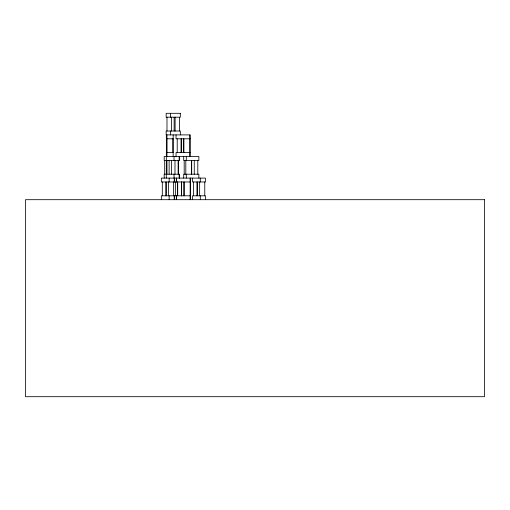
<?xml version="1.0" encoding="UTF-8"?>
<svg xmlns="http://www.w3.org/2000/svg" width="510" height="510" viewBox="0 0 510 510"><rect width="100%" height="100%" fill="white"/><g stroke="black" fill="none" stroke-linecap="round" stroke-linejoin="round"><path stroke-width="0.76" d="M190.096 138.79L176.046 138.79L176.046 134.901M190.096 152.611L176.046 152.611L176.046 156.5M190.351 181.981L161.339 181.981L161.339 178.098L205.434 178.098L205.434 181.981L192.48 181.981L192.48 178.098M190.351 195.808L161.339 195.808L161.339 199.69M205.434 199.69L205.434 195.808L192.48 195.808L192.48 199.69M204.771 181.981L204.771 195.808M200.302 178.098L200.302 181.981M200.302 195.808L200.302 199.69M199.646 181.981L199.646 195.808M198.868 178.098L198.868 174.21L183.708 174.21L183.708 178.098M197.803 160.389L197.803 174.21M197.447 181.981L197.447 195.808M196.962 181.981L196.962 195.808M194.265 160.389L194.265 174.21M193.443 181.981L193.443 195.808M191.69 160.389L191.69 174.21M191.467 160.389L191.467 174.21M190.351 178.098L190.351 199.69M190.185 181.981L190.185 195.808M190.096 156.5L190.096 134.901L166.164 134.901L166.164 131.019L180.336 131.019L180.336 134.901M190.147 178.098L190.147 181.981M190.147 195.808L190.147 199.69M189.86 134.901L189.86 156.5M186.29 156.5L186.29 160.389M186.29 174.21L186.29 178.098M185.806 160.389L185.806 174.21M184.193 160.389L184.193 174.21M184.097 181.981L184.097 195.808M183.97 181.981L183.97 195.808M183.836 138.79L183.836 152.611M183.689 138.79L183.689 152.611M183.708 156.5L183.708 160.389L198.868 160.389L198.868 156.5L164.201 156.5L164.201 160.389L179.354 160.389L179.354 156.5M181.585 181.981L181.598 195.808M181.337 138.79L181.337 152.611M181.381 181.981L181.381 195.808M181.095 138.79L181.095 152.611M179.514 117.192L179.514 131.019M179.354 178.098L179.354 174.21L164.201 174.21L164.201 178.098M179.182 156.5L179.182 160.389M179.182 174.21L179.182 178.098M178.296 160.389L178.296 174.21M178.213 160.389L178.213 174.21M177.703 181.981L177.703 195.808M177.499 181.981L177.499 195.808M177.212 138.79L177.212 152.611M176.536 178.098L176.536 181.981M176.536 195.808L176.536 199.69M176.333 178.098L176.333 181.981M176.333 195.808L176.333 199.69M175.357 181.981L175.357 195.808M175.108 117.192L175.108 131.019M174.987 160.389L174.987 174.21M174.324 178.098L174.324 181.981M174.324 195.808L174.324 199.69M174.286 178.098L174.286 181.981M174.286 195.808L174.286 199.69M174.133 117.192L174.133 131.019M174.025 156.5L174.025 160.389M174.025 174.21L174.025 178.098M173.63 181.981L173.63 195.808M173.158 134.901L173.158 138.79L166.349 138.79L166.349 134.901M173.158 156.5L173.158 152.611L166.349 152.611L166.305 178.098M173.107 138.79L173.107 152.611M172.935 138.79L172.935 152.611M171.513 160.389L171.513 174.21M171.385 117.192L171.385 131.019M170.557 113.309L170.557 117.192M170.557 131.019L170.557 134.901M169.122 160.389L169.122 174.21M169.161 178.098L169.161 181.981M169.161 195.808L169.161 199.69M168.498 181.981L168.498 195.808M166.987 117.192L166.987 131.019M166.942 134.901L166.942 156.5M166.955 160.389L166.955 174.21M166.725 138.79L166.725 152.611M166.298 181.981L166.298 195.808M165.82 181.981L165.82 195.808M164.685 160.389L164.685 174.21M162.301 181.981L162.301 195.808M180.336 113.309L166.164 113.309L166.164 117.192L180.336 117.192L180.336 113.309M484.5 199.69L25.5 199.69L25.5 396.691L484.5 396.691L484.5 199.69"/></g></svg>
